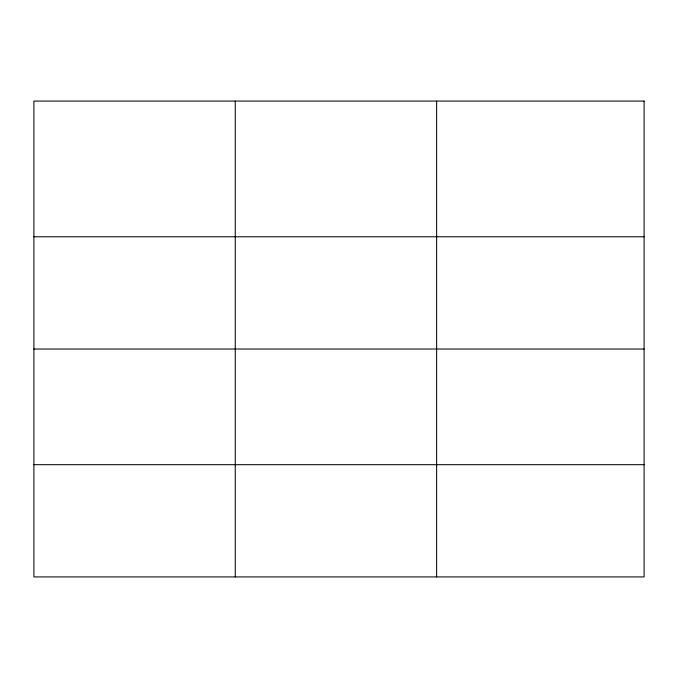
<?xml version="1.0" encoding="UTF-8"?>
<svg xmlns="http://www.w3.org/2000/svg" width="678" height="678" viewBox="0 0 678 678"><rect width="100%" height="100%" fill="white"/><g stroke="black" fill="none" stroke-linecap="round" stroke-linejoin="round"><path stroke-width="1.02" d="M33.9 236.783L644.1 236.783M33.9 349.026L644.1 349.026M33.9 464.684L644.1 464.684M436.632 101.073L436.632 576.927M235.266 101.073L235.266 576.927M644.1 101.073L33.9 101.073L33.9 576.927L644.1 576.927L644.1 101.073"/></g></svg>
